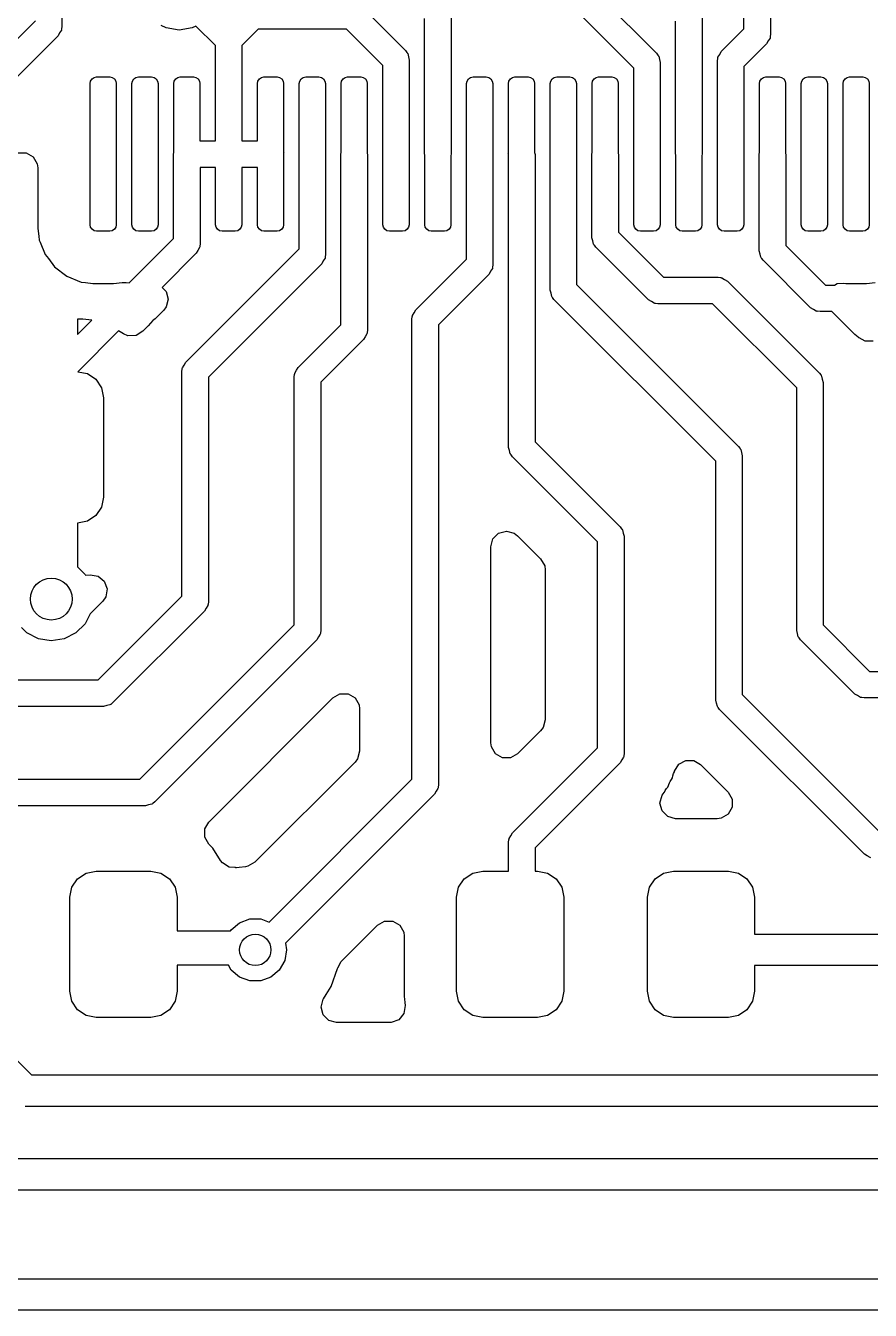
# Model space of a CAD drawing. Extents: x 44 to 146, y -87 to -25.
# Drawn here: x 90.46 to 98.53, y -86.25 to -73.97 of the extents above; entities that cross this region are included whole.
import ezdxf

# ---------------------------------------------------------------- set-up
doc = ezdxf.new("R2010")
doc.units = 0
doc.layers.add('BLACK', color=7, linetype='CONTINUOUS')

msp = doc.modelspace()

# ---------------------------------------------------------------- linework, layer by layer
at = {"layer": 'BLACK', "linetype": 'CONTINUOUS'}
for p, q in [((90.802, -73.402605), (90.802, -73.975)), ((97.577, -73.425), (97.577, -74.05)), ((95.789803, -73.535197), (96.485803, -74.231198)), ((97.323, -73.997394), (97.323, -73.477606)), ((93.664803, -73.785197), (94.085803, -74.206198)), ((96.269, -74.373605), (95.647394, -73.752)), ((88.833941, -75.636453), (90.548, -73.922394)), ((94.269, -75.195651), (94.269, -73.898605)), ((94.523, -73.846), (94.523, -75.195651)), ((96.669, -75.195651), (96.669, -73.923605)), ((96.923, -73.871), (96.923, -75.195651)), ((90.779861, -74.037223), (90.764802, -74.064803)), ((90.796856, -74.01078), (90.779861, -74.037223)), ((90.797769, -74.004427), (90.796856, -74.01078)), ((90.799097, -74.001996), (90.797769, -74.004427)), ((90.802, -73.975), (90.798772, -73.997452)), ((90.798772, -73.997452), (90.799097, -74.001996)), ((91.798993, -73.989623), (91.750473, -73.9649)), ((91.9226, -74.0092), (91.798993, -73.989623)), ((92.046207, -73.989623), (91.9226, -74.0092)), ((92.083179, -73.970784), (92.046207, -73.989623)), ((92.269, -74.156605), (92.083179, -73.970784)), ((92.677605, -74.002), (92.523, -74.156605)), ((93.522394, -74.002), (92.677605, -74.002)), ((93.869, -74.348605), (93.522394, -74.002)), ((97.106197, -74.214197), (97.323, -73.997394)), ((97.577, -74.05), (97.573772, -74.072452)), ((90.764802, -74.064803), (88.975, -75.854605)), ((92.269, -75.068651), (92.269, -74.156605)), ((92.523, -74.156605), (92.523, -75.068651)), ((97.539802, -74.139803), (97.323, -74.356605)), ((97.554861, -74.112223), (97.539802, -74.139803)), ((97.571856, -74.08578), (97.554861, -74.112223)), ((97.572769, -74.079427), (97.571856, -74.08578)), ((97.574097, -74.076996), (97.572769, -74.079427)), ((97.573772, -74.072452), (97.574097, -74.076996)), ((94.085803, -74.206198), (94.099396, -74.224356)), ((94.099396, -74.224356), (94.102839, -74.227339)), ((94.102839, -74.227339), (94.103619, -74.229996)), ((94.103619, -74.229996), (94.107466, -74.235135)), ((94.107466, -74.235135), (94.114147, -74.26585)), ((94.114147, -74.26585), (94.123, -74.296)), ((94.123, -74.296), (94.123, -75.195651)), ((96.485803, -74.231198), (96.499396, -74.249356)), ((96.499396, -74.249356), (96.502839, -74.252339)), ((96.502839, -74.252339), (96.503619, -74.254996)), ((96.503619, -74.254996), (96.507466, -74.260135)), ((96.507466, -74.260135), (96.514147, -74.29085)), ((96.514147, -74.29085), (96.523, -74.321)), ((97.069, -74.304), (97.072227, -74.281547)), ((97.069, -75.195651), (97.069, -74.304)), ((97.071903, -74.277004), (97.07323, -74.274572)), ((97.072227, -74.281547), (97.071903, -74.277004)), ((97.07323, -74.274572), (97.074144, -74.26822)), ((97.074144, -74.26822), (97.091134, -74.241782)), ((97.091134, -74.241782), (97.106197, -74.214197)), ((93.869, -75.195651), (93.869, -74.348605)), ((96.269, -75.195651), (96.269, -74.373605)), ((96.523, -74.321), (96.523, -75.195651)), ((97.323, -74.356605), (97.323, -75.195651)), ((91.071, -74.520651), (91.075758, -74.496733)), ((91.071, -75.870651), (91.071, -74.520651)), ((91.075758, -74.496733), (91.089306, -74.476457)), ((91.089306, -74.476457), (91.109582, -74.462909)), ((91.109582, -74.462909), (91.1335, -74.458151)), ((91.1335, -74.458151), (91.2585, -74.458151)), ((91.2585, -74.458151), (91.282418, -74.462909)), ((91.282418, -74.462909), (91.302694, -74.476457)), ((91.302694, -74.476457), (91.316242, -74.496733)), ((91.316242, -74.496733), (91.321, -74.520651)), ((91.321, -74.520651), (91.321, -75.870651)), ((91.471, -74.520651), (91.475758, -74.496733)), ((91.471, -75.870651), (91.471, -74.520651)), ((91.475758, -74.496733), (91.489306, -74.476457)), ((91.489306, -74.476457), (91.509582, -74.462909)), ((91.509582, -74.462909), (91.5335, -74.458151)), ((91.5335, -74.458151), (91.6585, -74.458151)), ((91.6585, -74.458151), (91.682418, -74.462909)), ((91.682418, -74.462909), (91.702694, -74.476457)), ((91.702694, -74.476457), (91.716242, -74.496733)), ((91.716242, -74.496733), (91.721, -74.520651)), ((91.721, -74.520651), (91.721, -75.870651)), ((91.871, -74.520651), (91.875758, -74.496733)), ((91.871, -75.181739), (91.871, -74.520651)), ((91.875758, -74.496733), (91.889306, -74.476457)), ((91.889306, -74.476457), (91.909582, -74.462909)), ((91.909582, -74.462909), (91.9335, -74.458151)), ((91.9335, -74.458151), (92.0585, -74.458151)), ((92.0585, -74.458151), (92.082418, -74.462909)), ((92.082418, -74.462909), (92.102694, -74.476457)), ((92.102694, -74.476457), (92.116242, -74.496733)), ((92.116242, -74.496733), (92.121, -74.520651)), ((92.121, -74.520651), (92.121, -75.068651)), ((92.671, -74.520651), (92.675758, -74.496733)), ((92.671, -75.068651), (92.671, -74.520651)), ((92.675758, -74.496733), (92.689306, -74.476457)), ((92.689306, -74.476457), (92.709582, -74.462909)), ((92.709582, -74.462909), (92.7335, -74.458151)), ((92.7335, -74.458151), (92.8585, -74.458151)), ((92.8585, -74.458151), (92.882418, -74.462909)), ((92.882418, -74.462909), (92.902694, -74.476457)), ((92.902694, -74.476457), (92.916242, -74.496733)), ((92.916242, -74.496733), (92.921, -74.520651)), ((92.921, -74.520651), (92.921, -75.176028)), ((93.071, -74.520651), (93.075758, -74.496733)), ((93.071, -75.181739), (93.071, -74.520651)), ((93.075758, -74.496733), (93.089306, -74.476457)), ((93.089306, -74.476457), (93.109582, -74.462909)), ((93.109582, -74.462909), (93.1335, -74.458151)), ((93.1335, -74.458151), (93.2585, -74.458151)), ((93.2585, -74.458151), (93.282418, -74.462909)), ((93.282418, -74.462909), (93.302694, -74.476457)), ((93.302694, -74.476457), (93.316242, -74.496733)), ((93.316242, -74.496733), (93.321, -74.520651)), ((93.321, -74.520651), (93.321, -75.188839)), ((93.471, -74.520651), (93.475758, -74.496733)), ((93.471, -75.181739), (93.471, -74.520651)), ((93.475758, -74.496733), (93.489306, -74.476457)), ((93.489306, -74.476457), (93.509582, -74.462909)), ((93.509582, -74.462909), (93.5335, -74.458151)), ((93.5335, -74.458151), (93.6585, -74.458151)), ((93.6585, -74.458151), (93.682418, -74.462909)), ((93.682418, -74.462909), (93.702694, -74.476457)), ((93.702694, -74.476457), (93.716242, -74.496733)), ((93.716242, -74.496733), (93.721, -74.520651)), ((93.721, -74.520651), (93.721, -75.188839)), ((94.671, -74.520651), (94.675758, -74.496733)), ((94.671, -75.181739), (94.671, -74.520651)), ((94.675758, -74.496733), (94.689306, -74.476457)), ((94.689306, -74.476457), (94.709582, -74.462909)), ((94.709582, -74.462909), (94.7335, -74.458151)), ((94.7335, -74.458151), (94.8585, -74.458151)), ((94.8585, -74.458151), (94.882418, -74.462909)), ((94.882418, -74.462909), (94.902694, -74.476457)), ((94.902694, -74.476457), (94.916242, -74.496733)), ((94.916242, -74.496733), (94.921, -74.520651)), ((94.921, -74.520651), (94.921, -75.188839)), ((95.071, -74.520651), (95.075758, -74.496733)), ((95.071, -75.182097), (95.071, -74.520651)), ((95.075758, -74.496733), (95.089306, -74.476457)), ((95.089306, -74.476457), (95.109582, -74.462909)), ((95.109582, -74.462909), (95.1335, -74.458151)), ((95.1335, -74.458151), (95.2585, -74.458151)), ((95.2585, -74.458151), (95.282418, -74.462909)), ((95.282418, -74.462909), (95.302694, -74.476457)), ((95.302694, -74.476457), (95.316242, -74.496733)), ((95.316242, -74.496733), (95.321, -74.520651)), ((95.321, -74.520651), (95.321, -75.179217)), ((95.471, -74.520651), (95.475758, -74.496733)), ((95.471, -75.181739), (95.471, -74.520651)), ((95.475758, -74.496733), (95.489306, -74.476457)), ((95.489306, -74.476457), (95.509582, -74.462909)), ((95.509582, -74.462909), (95.5335, -74.458151)), ((95.5335, -74.458151), (95.6585, -74.458151)), ((95.6585, -74.458151), (95.682418, -74.462909)), ((95.682418, -74.462909), (95.702694, -74.476457)), ((95.702694, -74.476457), (95.716242, -74.496733)), ((95.716242, -74.496733), (95.721, -74.520651)), ((95.721, -74.520651), (95.721, -75.188839)), ((95.871, -74.520651), (95.875758, -74.496733)), ((95.871, -75.181739), (95.871, -74.520651)), ((95.875758, -74.496733), (95.889306, -74.476457)), ((95.889306, -74.476457), (95.909582, -74.462909)), ((95.909582, -74.462909), (95.9335, -74.458151)), ((95.9335, -74.458151), (96.0585, -74.458151)), ((96.0585, -74.458151), (96.082418, -74.462909)), ((96.082418, -74.462909), (96.102694, -74.476457)), ((96.102694, -74.476457), (96.116242, -74.496733)), ((96.116242, -74.496733), (96.121, -74.520651)), ((96.121, -74.520651), (96.121, -75.188839)), ((97.471, -74.520651), (97.475758, -74.496733)), ((97.471, -75.181739), (97.471, -74.520651)), ((97.475758, -74.496733), (97.489306, -74.476457)), ((97.489306, -74.476457), (97.509582, -74.462909)), ((97.509582, -74.462909), (97.5335, -74.458151)), ((97.5335, -74.458151), (97.6585, -74.458151)), ((97.6585, -74.458151), (97.682418, -74.462909)), ((97.682418, -74.462909), (97.702694, -74.476457)), ((97.702694, -74.476457), (97.716242, -74.496733)), ((97.716242, -74.496733), (97.721, -74.520651)), ((97.721, -74.520651), (97.721, -75.188839)), ((97.871, -74.520651), (97.875758, -74.496733)), ((97.871, -75.870651), (97.871, -74.520651)), ((97.875758, -74.496733), (97.889306, -74.476457)), ((97.889306, -74.476457), (97.909582, -74.462909)), ((97.909582, -74.462909), (97.9335, -74.458151)), ((97.9335, -74.458151), (98.0585, -74.458151)), ((98.0585, -74.458151), (98.082418, -74.462909)), ((98.082418, -74.462909), (98.102694, -74.476457)), ((98.102694, -74.476457), (98.116242, -74.496733)), ((98.116242, -74.496733), (98.121, -74.520651)), ((98.121, -74.520651), (98.121, -75.870651)), ((98.271, -74.520651), (98.275758, -74.496733)), ((98.271, -75.870651), (98.271, -74.520651)), ((98.275758, -74.496733), (98.289306, -74.476457)), ((98.289306, -74.476457), (98.309582, -74.462909)), ((98.309582, -74.462909), (98.3335, -74.458151)), ((98.3335, -74.458151), (98.4585, -74.458151)), ((98.4585, -74.458151), (98.482418, -74.462909)), ((98.482418, -74.462909), (98.502694, -74.476457)), ((98.502694, -74.476457), (98.516242, -74.496733)), ((98.516242, -74.496733), (98.521, -74.520651)), ((98.521, -74.520651), (98.521, -75.870651)), ((92.121, -75.068651), (92.269, -75.068651)), ((92.523, -75.068651), (92.671, -75.068651)), ((90.382936, -75.182712), (90.460064, -75.182712)), ((90.460064, -75.182712), (90.526859, -75.221276)), ((90.526859, -75.221276), (90.565423, -75.288071)), ((90.565423, -75.288071), (90.5705, -75.326635)), ((91.869, -75.195651), (91.871, -75.181739)), ((91.869, -76.001394), (91.869, -75.195651)), ((92.921, -75.176028), (92.921707, -75.177577)), ((92.921707, -75.177577), (92.921, -75.182494)), ((92.921, -75.182494), (92.921, -75.870651)), ((93.069, -75.195651), (93.071, -75.181739)), ((93.069, -76.101394), (93.069, -75.195651)), ((93.321, -75.188839), (93.323, -75.195651)), ((93.323, -75.195651), (93.323, -76.154)), ((93.469, -75.195651), (93.471, -75.181739)), ((93.469, -76.826394), (93.469, -75.195651)), ((93.721, -75.188839), (93.723, -75.195651)), ((93.723, -75.195651), (93.723, -76.879)), ((93.871, -75.202462), (93.869, -75.195651)), ((93.871, -75.870651), (93.871, -75.202462)), ((94.123, -75.195651), (94.121, -75.209562)), ((94.121, -75.209562), (94.121, -75.870651)), ((94.271, -75.202462), (94.269, -75.195651)), ((94.271, -75.870651), (94.271, -75.202462)), ((94.523, -75.195651), (94.521, -75.209562)), ((94.521, -75.209562), (94.521, -75.870651)), ((94.669, -75.195651), (94.671, -75.181739)), ((94.669, -76.201394), (94.669, -75.195651)), ((94.921, -75.188839), (94.923, -75.195651)), ((94.923, -75.195651), (94.923, -76.254)), ((95.069324, -75.186591), (95.071, -75.182097)), ((95.071, -75.194295), (95.069324, -75.186591)), ((95.071, -75.870651), (95.071, -75.194295)), ((95.321, -75.179217), (95.327, -75.199651)), ((95.327, -75.199651), (95.327, -77.947394)), ((95.469, -75.195651), (95.471, -75.181739)), ((95.469, -76.496), (95.469, -75.195651)), ((95.721, -75.188839), (95.723, -75.195651)), ((95.723, -75.195651), (95.723, -76.443394)), ((95.869, -75.195651), (95.871, -75.181739)), ((95.869, -75.996), (95.869, -75.195651)), ((96.121, -75.188839), (96.123, -75.195651)), ((96.123, -75.195651), (96.123, -75.943394)), ((96.271, -75.202462), (96.269, -75.195651)), ((96.271, -75.870651), (96.271, -75.202462)), ((96.523, -75.195651), (96.521, -75.209562)), ((96.521, -75.209562), (96.521, -75.870651)), ((96.671, -75.202462), (96.669, -75.195651)), ((96.671, -75.870651), (96.671, -75.202462)), ((96.923, -75.195651), (96.921, -75.209562)), ((96.921, -75.209562), (96.921, -75.870651)), ((97.071, -75.202462), (97.069, -75.195651)), ((97.071, -75.870651), (97.071, -75.202462)), ((97.323, -75.195651), (97.321, -75.209562)), ((97.321, -75.209562), (97.321, -75.870651)), ((97.469, -75.195651), (97.471, -75.181739)), ((97.469, -76.121), (97.469, -75.195651)), ((97.721, -75.188839), (97.723, -75.195651)), ((97.723, -75.195651), (97.723, -76.068394)), ((90.5705, -75.326635), (90.5705, -75.907547)), ((92.271, -75.322651), (92.123, -75.322651)), ((92.123, -75.322651), (92.123, -76.054)), ((92.271, -75.870651), (92.271, -75.322651)), ((92.671, -75.322651), (92.521, -75.322651)), ((92.521, -75.322651), (92.521, -75.870651)), ((92.671, -75.870651), (92.671, -75.322651)), ((91.075758, -75.894569), (91.071, -75.870651)), ((91.089306, -75.914845), (91.075758, -75.894569)), ((91.316242, -75.894569), (91.302694, -75.914845)), ((91.321, -75.870651), (91.316242, -75.894569)), ((91.475758, -75.894569), (91.471, -75.870651)), ((91.489306, -75.914845), (91.475758, -75.894569)), ((91.716242, -75.894569), (91.702694, -75.914845)), ((91.721, -75.870651), (91.716242, -75.894569)), ((92.275758, -75.894569), (92.271, -75.870651)), ((92.289306, -75.914845), (92.275758, -75.894569)), ((92.516242, -75.894569), (92.502694, -75.914845)), ((92.521, -75.870651), (92.516242, -75.894569)), ((92.675758, -75.894569), (92.671, -75.870651)), ((92.689306, -75.914845), (92.675758, -75.894569)), ((92.916242, -75.894569), (92.902694, -75.914845)), ((92.921, -75.870651), (92.916242, -75.894569)), ((93.875758, -75.894569), (93.871, -75.870651)), ((93.889306, -75.914845), (93.875758, -75.894569)), ((94.116242, -75.894569), (94.102694, -75.914845)), ((94.121, -75.870651), (94.116242, -75.894569)), ((94.275758, -75.894569), (94.271, -75.870651)), ((94.289306, -75.914845), (94.275758, -75.894569)), ((94.516242, -75.894569), (94.502694, -75.914845)), ((94.521, -75.870651), (94.516242, -75.894569)), ((95.073, -75.880704), (95.071, -75.870651)), ((95.073, -78), (95.073, -75.880704)), ((96.275758, -75.894569), (96.271, -75.870651)), ((96.289306, -75.914845), (96.275758, -75.894569)), ((96.516242, -75.894569), (96.502694, -75.914845)), ((96.521, -75.870651), (96.516242, -75.894569)), ((96.675758, -75.894569), (96.671, -75.870651)), ((96.689306, -75.914845), (96.675758, -75.894569)), ((96.916242, -75.894569), (96.902694, -75.914845)), ((96.921, -75.870651), (96.916242, -75.894569)), ((97.075758, -75.894569), (97.071, -75.870651)), ((97.089306, -75.914845), (97.075758, -75.894569)), ((97.316242, -75.894569), (97.302694, -75.914845)), ((97.321, -75.870651), (97.316242, -75.894569)), ((97.875758, -75.894569), (97.871, -75.870651)), ((97.889306, -75.914845), (97.875758, -75.894569)), ((98.116242, -75.894569), (98.102694, -75.914845)), ((98.121, -75.870651), (98.116242, -75.894569)), ((98.275758, -75.894569), (98.271, -75.870651)), ((98.289306, -75.914845), (98.275758, -75.894569)), ((98.516242, -75.894569), (98.502694, -75.914845)), ((98.521, -75.870651), (98.516242, -75.894569)), ((90.5705, -75.907547), (90.580154, -75.980878)), ((90.580154, -75.980878), (90.584991, -76.017623)), ((90.584991, -76.017623), (90.593432, -76.038)), ((91.109582, -75.928393), (91.089306, -75.914845)), ((91.1335, -75.933151), (91.109582, -75.928393)), ((91.2585, -75.933151), (91.1335, -75.933151)), ((91.282418, -75.928393), (91.2585, -75.933151)), ((91.302694, -75.914845), (91.282418, -75.928393)), ((91.443707, -76.426687), (91.869, -76.001394)), ((91.509582, -75.928393), (91.489306, -75.914845)), ((91.5335, -75.933151), (91.509582, -75.928393)), ((91.6585, -75.933151), (91.5335, -75.933151)), ((91.682418, -75.928393), (91.6585, -75.933151)), ((91.702694, -75.914845), (91.682418, -75.928393)), ((92.309582, -75.928393), (92.289306, -75.914845)), ((92.3335, -75.933151), (92.309582, -75.928393)), ((92.4585, -75.933151), (92.3335, -75.933151)), ((92.482418, -75.928393), (92.4585, -75.933151)), ((92.502694, -75.914845), (92.482418, -75.928393)), ((92.709582, -75.928393), (92.689306, -75.914845)), ((92.7335, -75.933151), (92.709582, -75.928393)), ((92.8585, -75.933151), (92.7335, -75.933151)), ((92.882418, -75.928393), (92.8585, -75.933151)), ((92.902694, -75.914845), (92.882418, -75.928393)), ((93.909582, -75.928393), (93.889306, -75.914845)), ((93.9335, -75.933151), (93.909582, -75.928393)), ((94.0585, -75.933151), (93.9335, -75.933151)), ((94.082418, -75.928393), (94.0585, -75.933151)), ((94.102694, -75.914845), (94.082418, -75.928393)), ((94.309582, -75.928393), (94.289306, -75.914845)), ((94.3335, -75.933151), (94.309582, -75.928393)), ((94.4585, -75.933151), (94.3335, -75.933151)), ((94.482418, -75.928393), (94.4585, -75.933151)), ((94.502694, -75.914845), (94.482418, -75.928393)), ((95.877854, -76.026156), (95.869, -75.996)), ((95.884535, -76.056865), (95.877854, -76.026156)), ((96.123, -75.943394), (96.552605, -76.373)), ((96.309582, -75.928393), (96.289306, -75.914845)), ((96.3335, -75.933151), (96.309582, -75.928393)), ((96.4585, -75.933151), (96.3335, -75.933151)), ((96.482418, -75.928393), (96.4585, -75.933151)), ((96.502694, -75.914845), (96.482418, -75.928393)), ((96.709582, -75.928393), (96.689306, -75.914845)), ((96.7335, -75.933151), (96.709582, -75.928393)), ((96.8585, -75.933151), (96.7335, -75.933151)), ((96.882418, -75.928393), (96.8585, -75.933151)), ((96.902694, -75.914845), (96.882418, -75.928393)), ((97.109582, -75.928393), (97.089306, -75.914845)), ((97.1335, -75.933151), (97.109582, -75.928393)), ((97.2585, -75.933151), (97.1335, -75.933151)), ((97.282418, -75.928393), (97.2585, -75.933151)), ((97.302694, -75.914845), (97.282418, -75.928393)), ((97.909582, -75.928393), (97.889306, -75.914845)), ((97.9335, -75.933151), (97.909582, -75.928393)), ((98.0585, -75.933151), (97.9335, -75.933151)), ((98.082418, -75.928393), (98.0585, -75.933151)), ((98.102694, -75.914845), (98.082418, -75.928393)), ((98.309582, -75.928393), (98.289306, -75.914845)), ((98.3335, -75.933151), (98.309582, -75.928393)), ((98.4585, -75.933151), (98.3335, -75.933151)), ((98.482418, -75.928393), (98.4585, -75.933151)), ((98.502694, -75.914845), (98.482418, -75.928393)), ((90.593432, -76.038), (90.641719, -76.154578)), ((92.085803, -76.143802), (91.759851, -76.469753)), ((91.985197, -77.185197), (93.069, -76.101394)), ((92.100863, -76.11622), (92.085803, -76.143802)), ((92.117856, -76.08978), (92.100863, -76.11622)), ((92.118769, -76.083427), (92.117856, -76.08978)), ((92.120097, -76.080996), (92.118769, -76.083427)), ((92.123, -76.054), (92.119772, -76.076452)), ((92.119772, -76.076452), (92.120097, -76.080996)), ((95.88838, -76.062001), (95.884535, -76.056865)), ((95.889161, -76.064661), (95.88838, -76.062001)), ((95.892604, -76.067644), (95.889161, -76.064661)), ((95.906197, -76.085803), (95.892604, -76.067644)), ((96.410198, -76.589803), (95.906197, -76.085803)), ((97.477854, -76.151156), (97.469, -76.121)), ((97.723, -76.068394), (98.102606, -76.448)), ((90.641719, -76.154578), (90.672673, -76.194918)), ((90.672673, -76.194918), (90.731964, -76.272187)), ((90.731964, -76.272187), (90.849571, -76.36243)), ((93.285802, -76.243803), (92.202, -77.327605)), ((93.300861, -76.216223), (93.285802, -76.243803)), ((93.317856, -76.18978), (93.300861, -76.216223)), ((93.318769, -76.183427), (93.317856, -76.18978)), ((93.320097, -76.180996), (93.318769, -76.183427)), ((93.323, -76.154), (93.319772, -76.176452)), ((93.319772, -76.176452), (93.320097, -76.180996)), ((94.185197, -76.685197), (94.669, -76.201394)), ((94.923, -76.254), (94.919772, -76.276452)), ((97.484535, -76.181865), (97.477854, -76.151156)), ((97.48838, -76.187001), (97.484535, -76.181865)), ((97.489161, -76.189661), (97.48838, -76.187001)), ((97.492604, -76.192644), (97.489161, -76.189661)), ((97.506197, -76.210803), (97.492604, -76.192644)), ((97.960197, -76.664803), (97.506197, -76.210803)), ((90.849571, -76.36243), (90.849572, -76.36243)), ((90.849572, -76.36243), (90.849573, -76.362431)), ((90.849573, -76.362431), (90.986528, -76.41916)), ((94.885802, -76.343803), (94.402, -76.827605)), ((94.900861, -76.316223), (94.885802, -76.343803)), ((94.917856, -76.28978), (94.900861, -76.316223)), ((94.918769, -76.283427), (94.917856, -76.28978)), ((94.920097, -76.280996), (94.918769, -76.283427)), ((94.919772, -76.276452), (94.920097, -76.280996)), ((96.552605, -76.373), (97.075, -76.373)), ((97.075, -76.373), (97.097452, -76.376227)), ((97.097452, -76.376227), (97.101996, -76.375903)), ((97.101996, -76.375903), (97.104427, -76.37723)), ((97.104427, -76.37723), (97.11078, -76.378144)), ((97.11078, -76.378144), (97.137217, -76.395134)), ((90.986528, -76.41916), (90.986533, -76.419161)), ((90.986533, -76.419161), (91.025419, -76.42428)), ((91.025419, -76.42428), (91.096599, -76.433651)), ((91.096599, -76.433651), (91.2954, -76.43365)), ((91.2954, -76.43365), (91.376554, -76.422966)), ((91.376554, -76.422966), (91.415443, -76.422966)), ((91.415443, -76.422966), (91.443707, -76.426687)), ((91.759851, -76.469753), (91.798248, -76.508149)), ((91.798248, -76.508149), (91.818211, -76.582649)), ((95.477854, -76.526156), (95.469, -76.496)), ((95.723, -76.443394), (97.269802, -77.990197)), ((97.137217, -76.395134), (97.164803, -76.410197)), ((97.164803, -76.410197), (98.043803, -77.289198)), ((98.102606, -76.448), (98.188302, -76.448)), ((98.188302, -76.448), (98.212516, -76.43402)), ((98.212516, -76.43402), (98.270527, -76.430218)), ((98.270527, -76.430218), (98.296599, -76.433651)), ((98.296599, -76.433651), (98.4954, -76.43365)), ((98.4954, -76.43365), (98.576554, -76.422966)), ((91.818211, -76.582649), (91.798249, -76.657149)), ((95.484535, -76.556865), (95.477854, -76.526156)), ((95.48838, -76.562001), (95.484535, -76.556865)), ((95.489161, -76.564661), (95.48838, -76.562001)), ((95.492604, -76.567644), (95.489161, -76.564661)), ((95.506197, -76.585803), (95.492604, -76.567644)), ((97.053, -78.132605), (95.506197, -76.585803)), ((96.437779, -76.604863), (96.410198, -76.589803)), ((96.46422, -76.621856), (96.437779, -76.604863)), ((96.470572, -76.622769), (96.46422, -76.621856)), ((96.473004, -76.624097), (96.470572, -76.622769)), ((96.477547, -76.623772), (96.473004, -76.624097)), ((96.5, -76.627), (96.477547, -76.623772)), ((97.022394, -76.627), (96.5, -76.627)), ((97.827, -77.431605), (97.022394, -76.627)), ((91.77457, -76.688009), (91.691902, -76.770677)), ((91.798249, -76.657149), (91.77457, -76.688009)), ((94.148, -76.775), (94.151227, -76.752547)), ((94.150903, -76.748004), (94.15223, -76.745572)), ((94.151227, -76.752547), (94.150903, -76.748004)), ((94.15223, -76.745572), (94.153144, -76.73922)), ((94.153144, -76.73922), (94.170134, -76.712782)), ((94.170134, -76.712782), (94.185197, -76.685197)), ((97.987782, -76.679865), (97.960197, -76.664803)), ((98.01422, -76.696856), (97.987782, -76.679865)), ((98.020572, -76.697769), (98.01422, -76.696856)), ((98.023004, -76.699097), (98.020572, -76.697769)), ((98.027547, -76.698772), (98.023004, -76.699097)), ((98.05, -76.702), (98.027547, -76.698772)), ((98.164419, -76.702), (98.05, -76.702)), ((98.371824, -76.909405), (98.164419, -76.702)), ((90.999989, -76.775), (90.95, -76.775)), ((90.95, -76.775), (90.95, -76.920394)), ((90.95, -76.920394), (91.08655, -76.783843)), ((91.08655, -76.783843), (90.999989, -76.775)), ((91.592506, -76.872138), (91.575912, -76.889809)), ((91.601611, -76.861479), (91.592506, -76.872138)), ((91.60337, -76.859211), (91.601611, -76.861479)), ((91.622657, -76.839923), (91.60337, -76.859211)), ((91.625907, -76.836569), (91.622657, -76.839923)), ((91.671837, -76.78766), (91.625907, -76.836569)), ((91.679059, -76.781686), (91.671837, -76.78766)), ((91.691902, -76.770677), (91.678702, -76.781254)), ((91.678702, -76.781254), (91.679059, -76.781686)), ((93.060197, -77.235197), (93.469, -76.826394)), ((93.723, -76.879), (93.719772, -76.901452)), ((94.148, -81.172394), (94.148, -76.775)), ((94.402, -76.827605), (94.402, -81.225)), ((91.343244, -76.886361), (90.953841, -77.275764)), ((91.389074, -76.914629), (91.343244, -76.886361)), ((91.433271, -76.932875), (91.389074, -76.914629)), ((91.510361, -76.930452), (91.433271, -76.932875)), ((91.575912, -76.889809), (91.510361, -76.930452)), ((93.685802, -76.968803), (93.277, -77.377605)), ((93.700861, -76.941223), (93.685802, -76.968803)), ((93.717856, -76.91478), (93.700861, -76.941223)), ((93.718769, -76.908427), (93.717856, -76.91478)), ((93.720097, -76.905996), (93.718769, -76.908427)), ((93.719772, -76.901452), (93.720097, -76.905996)), ((98.382196, -76.918843), (98.371824, -76.909405)), ((98.415063, -76.946033), (98.382196, -76.918843)), ((98.415064, -76.946034), (98.415063, -76.946033)), ((98.422286, -76.952009), (98.415064, -76.946034)), ((98.423273, -76.950815), (98.422286, -76.952009)), ((98.482162, -76.984815), (98.423273, -76.950815)), ((98.55929, -76.984816), (98.482162, -76.984815)), ((91.948, -77.275), (91.951227, -77.252547)), ((91.950903, -77.248004), (91.95223, -77.245572)), ((91.951227, -77.252547), (91.950903, -77.248004)), ((91.95223, -77.245572), (91.953144, -77.23922)), ((91.953144, -77.23922), (91.970134, -77.212782)), ((91.970134, -77.212782), (91.985197, -77.185197)), ((93.045134, -77.262782), (93.060197, -77.235197)), ((90.953841, -77.275764), (91.045671, -77.29403)), ((91.045671, -77.29403), (91.126777, -77.348223)), ((91.126777, -77.348223), (91.18097, -77.429329)), ((91.948, -79.422394), (91.948, -77.275)), ((92.202, -77.327605), (92.202, -79.475)), ((93.023, -77.325), (93.026227, -77.302547)), ((93.023, -79.697394), (93.023, -77.325)), ((93.025903, -77.298004), (93.02723, -77.295572)), ((93.026227, -77.302547), (93.025903, -77.298004)), ((93.02723, -77.295572), (93.028144, -77.28922)), ((93.028144, -77.28922), (93.045134, -77.262782)), ((98.043803, -77.289198), (98.057396, -77.307356)), ((98.057396, -77.307356), (98.060839, -77.310339)), ((98.060839, -77.310339), (98.061619, -77.312996)), ((98.061619, -77.312996), (98.065466, -77.318135)), ((98.065466, -77.318135), (98.072147, -77.34885)), ((98.072147, -77.34885), (98.081, -77.379)), ((91.18097, -77.429329), (91.2, -77.525)), ((93.277, -77.377605), (93.277, -79.75)), ((97.827, -79.75), (97.827, -77.431605)), ((98.081, -77.379), (98.081, -79.697394)), ((91.2, -77.525), (91.2, -78.475)), ((95.327, -77.947394), (96.139803, -78.760198)), ((97.269802, -77.990197), (97.283394, -78.008354)), ((95.081854, -78.030156), (95.073, -78)), ((95.088535, -78.060865), (95.081854, -78.030156)), ((95.09238, -78.066001), (95.088535, -78.060865)), ((95.093161, -78.068661), (95.09238, -78.066001)), ((95.096604, -78.071644), (95.093161, -78.068661)), ((95.110197, -78.089803), (95.096604, -78.071644)), ((95.923, -78.902605), (95.110197, -78.089803)), ((97.283394, -78.008354), (97.286839, -78.011339)), ((97.286839, -78.011339), (97.287619, -78.013998)), ((97.287619, -78.013998), (97.291465, -78.019135)), ((97.291465, -78.019135), (97.298145, -78.049843)), ((97.298145, -78.049843), (97.307, -78.08)), ((97.307, -78.08), (97.307, -80.363394)), ((97.053, -80.416), (97.053, -78.132605)), ((91.2, -78.475), (91.18097, -78.570671)), ((91.18097, -78.570671), (91.126777, -78.651777)), ((91.045671, -78.70597), (90.95, -78.725)), ((90.95, -78.725), (90.95, -79.141279)), ((91.126777, -78.651777), (91.045671, -78.70597)), ((94.922462, -78.875137), (94.977, -78.820599)), ((94.977, -78.820599), (95.0515, -78.800637)), ((95.0515, -78.800637), (95.126, -78.820599)), ((95.126, -78.820599), (95.156859, -78.844278)), ((95.156859, -78.844278), (95.378859, -79.066278)), ((96.139803, -78.760198), (96.153396, -78.778356)), ((96.153396, -78.778356), (96.156839, -78.781339)), ((96.156839, -78.781339), (96.157619, -78.783996)), ((96.157619, -78.783996), (96.161466, -78.789135)), ((96.161466, -78.789135), (96.168147, -78.81985)), ((96.168147, -78.81985), (96.177, -78.85)), ((96.177, -78.85), (96.177, -80.925)), ((94.9025, -78.949637), (94.922462, -78.875137)), ((94.9025, -80.825363), (94.9025, -78.949637)), ((95.923, -80.872394), (95.923, -78.902605)), ((95.378859, -79.066278), (95.417423, -79.133073)), ((90.95, -79.141279), (91.023607, -79.214886)), ((91.023607, -79.214886), (91.027335, -79.222203)), ((91.027335, -79.222203), (91.070719, -79.217772)), ((91.070719, -79.217772), (91.146862, -79.23006)), ((95.417423, -79.133073), (95.4225, -79.171637)), ((95.4225, -79.171637), (95.4225, -80.603363)), ((91.146862, -79.23006), (91.20666, -79.278773)), ((91.20666, -79.278773), (91.23409, -79.350859)), ((91.147394, -80.223), (91.948, -79.422394)), ((91.221802, -79.427002), (91.19122, -79.47136)), ((91.23409, -79.350859), (91.221802, -79.427002)), ((91.19122, -79.47136), (91.07154, -79.59104)), ((92.164803, -79.564802), (91.289803, -80.439803)), ((92.179863, -79.53722), (92.164803, -79.564802)), ((92.196856, -79.51078), (92.179863, -79.53722)), ((92.197769, -79.504427), (92.196856, -79.51078)), ((92.199097, -79.501996), (92.197769, -79.504427)), ((92.202, -79.475), (92.198772, -79.497452)), ((92.198772, -79.497452), (92.199097, -79.501996)), ((91.023607, -79.685114), (90.935114, -79.773607)), ((91.07154, -79.59104), (91.023607, -79.685114)), ((91.547394, -81.173), (93.023, -79.697394)), ((98.081, -79.697394), (98.524605, -80.141)), ((90.464886, -79.773607), (90.413779, -79.7225)), ((90.576393, -79.830423), (90.464886, -79.773607)), ((90.7, -79.85), (90.576393, -79.830423)), ((90.823607, -79.830423), (90.7, -79.85)), ((90.935114, -79.773607), (90.823607, -79.830423)), ((93.254865, -79.812217), (93.239803, -79.839803)), ((93.271856, -79.78578), (93.254865, -79.812217)), ((93.272769, -79.779427), (93.271856, -79.78578)), ((93.274097, -79.776996), (93.272769, -79.779427)), ((93.277, -79.75), (93.273772, -79.772452)), ((93.273772, -79.772452), (93.274097, -79.776996)), ((97.835854, -79.780156), (97.827, -79.75)), ((97.842535, -79.810865), (97.835854, -79.780156)), ((97.84638, -79.816001), (97.842535, -79.810865)), ((97.847161, -79.818661), (97.84638, -79.816001)), ((97.850604, -79.821644), (97.847161, -79.818661)), ((97.864197, -79.839803), (97.850604, -79.821644)), ((93.239803, -79.839803), (91.689803, -81.389803)), ((98.382198, -80.357803), (97.864197, -79.839803)), ((98.524605, -80.141), (104.189, -80.141)), ((84.677605, -80.223), (91.147394, -80.223)), ((91.289803, -80.439803), (91.271644, -80.453395)), ((92.206002, -81.581416), (93.393141, -80.394277)), ((93.393141, -80.394277), (93.459936, -80.355713)), ((93.459936, -80.355713), (93.537064, -80.355713)), ((93.537064, -80.355713), (93.603859, -80.394277)), ((93.603859, -80.394277), (93.642423, -80.461072)), ((97.061854, -80.446156), (97.053, -80.416)), ((97.068535, -80.476865), (97.061854, -80.446156)), ((97.307, -80.363394), (98.616605, -81.673)), ((98.409783, -80.372866), (98.382198, -80.357803)), ((98.43622, -80.389856), (98.409783, -80.372866)), ((98.44257, -80.390768), (98.43622, -80.389856)), ((98.445004, -80.392098), (98.44257, -80.390768)), ((98.449552, -80.391772), (98.445004, -80.392098)), ((98.472, -80.395), (98.449552, -80.391772)), ((98.5, -80.395), (98.472, -80.395)), ((104.189, -80.395), (98.5, -80.395)), ((91.2, -80.477), (84.625, -80.477)), ((91.230156, -80.468145), (91.2, -80.477)), ((91.260865, -80.461465), (91.230156, -80.468145)), ((91.266001, -80.457619), (91.260865, -80.461465)), ((91.268661, -80.456839), (91.266001, -80.457619)), ((91.271644, -80.453395), (91.268661, -80.456839)), ((93.642423, -80.461072), (93.6475, -80.499636)), ((93.6475, -80.499636), (93.6475, -80.903362)), ((97.07238, -80.482001), (97.068535, -80.476865)), ((97.073161, -80.484661), (97.07238, -80.482001)), ((97.076604, -80.487644), (97.073161, -80.484661)), ((97.090197, -80.505803), (97.076604, -80.487644)), ((98.474198, -81.889803), (97.090197, -80.505803)), ((95.402538, -80.677863), (95.378859, -80.708722)), ((95.4225, -80.603363), (95.402538, -80.677863)), ((95.378859, -80.708722), (95.156859, -80.930722)), ((93.6475, -80.903362), (93.627538, -80.977862)), ((94.907577, -80.863927), (94.9025, -80.825363)), ((94.946141, -80.930722), (94.907577, -80.863927)), ((95.012936, -80.969286), (94.946141, -80.930722)), ((95.156859, -80.930722), (95.090064, -80.969286)), ((95.110197, -81.685197), (95.923, -80.872394)), ((96.177, -80.925), (96.173772, -80.947447)), ((93.603859, -81.008721), (92.646459, -81.96612)), ((93.627538, -80.977862), (93.603859, -81.008721)), ((95.090064, -80.969286), (95.012936, -80.969286)), ((96.139803, -81.014802), (95.327, -81.827605)), ((96.154866, -80.987216), (96.139803, -81.014802)), ((96.171856, -80.96078), (96.154866, -80.987216)), ((96.172768, -80.954429), (96.171856, -80.96078)), ((96.174098, -80.951996), (96.172768, -80.954429)), ((96.173772, -80.947447), (96.174098, -80.951996)), ((96.659271, -81.094928), (96.699223, -81.028954)), ((96.699223, -81.028954), (96.76681, -80.991795)), ((96.76681, -80.991795), (96.843921, -80.993408)), ((96.843921, -80.993408), (96.907715, -81.031134)), ((96.907715, -81.031134), (97.171722, -81.295141)), ((88.15, -81.173), (91.547394, -81.173)), ((92.782552, -82.537841), (94.148, -81.172394)), ((96.617527, -81.195203), (96.629026, -81.174287)), ((96.629026, -81.174287), (96.638072, -81.157834)), ((96.638072, -81.157834), (96.642587, -81.140244)), ((96.642587, -81.140244), (96.650158, -81.11813)), ((96.650158, -81.11813), (96.657374, -81.101458)), ((96.657374, -81.101458), (96.657375, -81.101453)), ((96.657375, -81.101453), (96.659271, -81.094928)), ((94.379863, -81.28722), (94.364803, -81.314802)), ((94.396856, -81.26078), (94.379863, -81.28722)), ((94.397769, -81.254427), (94.396856, -81.26078)), ((94.399097, -81.251996), (94.397769, -81.254427)), ((94.402, -81.225), (94.398772, -81.247452)), ((94.398772, -81.247452), (94.399097, -81.251996)), ((96.539641, -81.326), (96.56007, -81.298495)), ((96.56007, -81.298495), (96.561693, -81.296767)), ((96.561693, -81.296767), (96.570443, -81.280849)), ((96.570443, -81.280849), (96.583279, -81.261307)), ((96.583279, -81.261307), (96.594408, -81.246962)), ((96.594408, -81.246962), (96.611348, -81.207815)), ((96.611348, -81.207815), (96.617527, -81.195203)), ((97.171722, -81.295141), (97.210286, -81.361936)), ((91.6, -81.427), (88.202605, -81.427)), ((91.630156, -81.418145), (91.6, -81.427)), ((91.660865, -81.411465), (91.630156, -81.418145)), ((91.666001, -81.407619), (91.660865, -81.411465)), ((91.668661, -81.406839), (91.666001, -81.407619)), ((91.671644, -81.403395), (91.668661, -81.406839)), ((91.689803, -81.389803), (91.671644, -81.403395)), ((94.364803, -81.314802), (92.938848, -82.740757)), ((96.519679, -81.4005), (96.539641, -81.326)), ((96.539641, -81.475), (96.519679, -81.4005)), ((97.210286, -81.361936), (97.210286, -81.439064)), ((96.594179, -81.529538), (96.539641, -81.475)), ((96.668679, -81.5495), (96.594179, -81.529538)), ((97.066363, -81.5495), (96.668679, -81.5495)), ((97.104927, -81.544423), (97.066363, -81.5495)), ((97.171722, -81.505859), (97.104927, -81.544423)), ((97.210286, -81.439064), (97.171722, -81.505859)), ((92.167438, -81.648211), (92.206002, -81.581416)), ((92.167438, -81.725339), (92.167438, -81.648211)), ((92.206002, -81.792134), (92.167438, -81.725339)), ((92.245213, -81.831345), (92.206002, -81.792134)), ((95.073, -81.775), (95.076227, -81.752547)), ((95.073, -82.05), (95.073, -81.775)), ((95.075903, -81.748004), (95.07723, -81.745572)), ((95.076227, -81.752547), (95.075903, -81.748004)), ((95.07723, -81.745572), (95.078144, -81.73922)), ((95.078144, -81.73922), (95.095134, -81.712782)), ((95.095134, -81.712782), (95.110197, -81.685197)), ((92.318318, -81.949866), (92.245213, -81.831345)), ((95.327, -81.827605), (95.327, -82.05)), ((98.501783, -81.904866), (98.474198, -81.889803)), ((98.52822, -81.921856), (98.501783, -81.904866)), ((98.53457, -81.922768), (98.52822, -81.921856)), ((92.335766, -81.972836), (92.318318, -81.949866)), ((92.401014, -82.013963), (92.335766, -81.972836)), ((92.462067, -82.016334), (92.401014, -82.013963)), ((92.462432, -82.019569), (92.462067, -82.016334)), ((92.470744, -82.018632), (92.462432, -82.019569)), ((92.470745, -82.018632), (92.470744, -82.018632)), ((92.496009, -82.015785), (92.470745, -82.018632)), ((92.557785, -82.008824), (92.496009, -82.015785)), ((92.579664, -82.004684), (92.557785, -82.008824)), ((92.646459, -81.96612), (92.579664, -82.004684)), ((90.89653, -82.204329), (90.950723, -82.123223)), ((90.950723, -82.123223), (91.031829, -82.06903)), ((91.031829, -82.06903), (91.1275, -82.05)), ((91.1275, -82.05), (91.6525, -82.05)), ((91.6525, -82.05), (91.748171, -82.06903)), ((91.748171, -82.06903), (91.829277, -82.123223)), ((91.829277, -82.123223), (91.88347, -82.204329)), ((94.59403, -82.204329), (94.648223, -82.123223)), ((94.648223, -82.123223), (94.729329, -82.06903)), ((94.729329, -82.06903), (94.825, -82.05)), ((94.825, -82.05), (95.073, -82.05)), ((95.327, -82.05), (95.35, -82.05)), ((95.35, -82.05), (95.445671, -82.06903)), ((95.445671, -82.06903), (95.526777, -82.123223)), ((95.526777, -82.123223), (95.58097, -82.204329)), ((96.41903, -82.204329), (96.473223, -82.123223)), ((96.473223, -82.123223), (96.554329, -82.06903)), ((96.554329, -82.06903), (96.65, -82.05)), ((96.65, -82.05), (97.175, -82.05)), ((97.175, -82.05), (97.270671, -82.06903)), ((97.270671, -82.06903), (97.351777, -82.123223)), ((97.351777, -82.123223), (97.40597, -82.204329)), ((90.8775, -82.3), (90.89653, -82.204329)), ((91.88347, -82.204329), (91.9025, -82.3)), ((94.575, -82.3), (94.59403, -82.204329)), ((95.58097, -82.204329), (95.6, -82.3)), ((96.4, -82.3), (96.41903, -82.204329)), ((97.40597, -82.204329), (97.425, -82.3)), ((90.8775, -83.2), (90.8775, -82.3)), ((91.9025, -82.3), (91.9025, -82.623)), ((94.575, -83.2), (94.575, -82.3)), ((95.6, -82.3), (95.6, -83.2)), ((96.4, -83.2), (96.4, -82.3)), ((97.425, -82.3), (97.425, -82.654)), ((92.5, -82.544192), (92.597906, -82.508558)), ((92.597906, -82.508558), (92.702094, -82.508558)), ((92.702094, -82.508558), (92.782552, -82.537841)), ((93.820143, -82.567274), (93.886936, -82.528712)), ((93.886936, -82.528712), (93.964064, -82.528712)), ((93.964064, -82.528712), (94.030859, -82.567276)), ((91.9025, -82.623), (92.413353, -82.623)), ((92.413353, -82.623), (92.420187, -82.611164)), ((92.420187, -82.611164), (92.5, -82.544192)), ((93.474922, -82.912495), (93.820143, -82.567274)), ((94.030859, -82.567276), (94.069423, -82.634071)), ((94.069423, -82.634071), (94.0745, -82.672635)), ((97.425, -82.654), (98.854, -82.654)), ((92.938848, -82.740757), (92.95, -82.804)), ((94.0745, -82.672635), (94.0745, -83.250003)), ((92.95, -82.804), (92.931908, -82.906606)), ((92.393146, -82.95), (91.9025, -82.95)), ((91.9025, -82.95), (91.9025, -83.2)), ((92.420187, -82.996836), (92.393146, -82.95)), ((92.5, -83.063808), (92.420187, -82.996836)), ((92.879813, -82.996836), (92.8, -83.063808)), ((92.931908, -82.906606), (92.879813, -82.996836)), ((93.375789, -83.153522), (93.435368, -82.983255)), ((93.435368, -82.983252), (93.438131, -82.975357)), ((93.435368, -82.983255), (93.435368, -82.983252)), ((93.438131, -82.975357), (93.439682, -82.975899)), ((93.439682, -82.975899), (93.471075, -82.91649)), ((93.471075, -82.91649), (93.474922, -82.912495)), ((98.791868, -82.954), (97.425, -82.954)), ((97.425, -82.954), (97.425, -83.2)), ((92.597906, -83.099442), (92.5, -83.063808)), ((92.702094, -83.099442), (92.597906, -83.099442)), ((92.8, -83.063808), (92.702094, -83.099442)), ((90.89653, -83.295671), (90.8775, -83.2)), ((91.9025, -83.2), (91.88347, -83.295671)), ((93.298954, -83.276), (93.30183, -83.271227)), ((93.30183, -83.271227), (93.327421, -83.230499)), ((93.327421, -83.230499), (93.375789, -83.153522)), ((94.0745, -83.250003), (94.077126, -83.275706)), ((94.59403, -83.295671), (94.575, -83.2)), ((95.6, -83.2), (95.58097, -83.295671)), ((96.41903, -83.295671), (96.4, -83.2)), ((97.425, -83.2), (97.40597, -83.295671)), ((90.950723, -83.376777), (90.89653, -83.295671)), ((91.031829, -83.43097), (90.950723, -83.376777)), ((91.829277, -83.376777), (91.748171, -83.43097)), ((91.88347, -83.295671), (91.829277, -83.376777)), ((93.278992, -83.3505), (93.298954, -83.276)), ((93.298954, -83.425), (93.278992, -83.3505)), ((94.08322, -83.335358), (94.070932, -83.411501)), ((94.077126, -83.275706), (94.080247, -83.306262)), ((94.080247, -83.306262), (94.08322, -83.335358)), ((94.648223, -83.376777), (94.59403, -83.295671)), ((94.729329, -83.43097), (94.648223, -83.376777)), ((95.526777, -83.376777), (95.445671, -83.43097)), ((95.58097, -83.295671), (95.526777, -83.376777)), ((96.473223, -83.376777), (96.41903, -83.295671)), ((96.554329, -83.43097), (96.473223, -83.376777)), ((97.351777, -83.376777), (97.270671, -83.43097)), ((97.40597, -83.295671), (97.351777, -83.376777)), ((89.934639, -83.423307), (90.511332, -84)), ((91.1275, -83.45), (91.031829, -83.43097)), ((91.6525, -83.45), (91.1275, -83.45)), ((91.748171, -83.43097), (91.6525, -83.45)), ((93.353492, -83.479538), (93.298954, -83.425)), ((93.427992, -83.4995), (93.353492, -83.479538)), ((93.934991, -83.4995), (93.427992, -83.4995)), ((93.950133, -83.498729), (93.934991, -83.4995)), ((94.022218, -83.471299), (93.950133, -83.498729)), ((94.070932, -83.411501), (94.022218, -83.471299)), ((94.825, -83.45), (94.729329, -83.43097)), ((95.35, -83.45), (94.825, -83.45)), ((95.445671, -83.43097), (95.35, -83.45)), ((96.65, -83.45), (96.554329, -83.43097)), ((97.175, -83.45), (96.65, -83.45)), ((97.270671, -83.43097), (97.175, -83.45)), ((90.511332, -84), (105.1, -84)), ((105.037868, -84.3), (90.4492, -84.3)), ((89.533332, -84.8), (104.195455, -84.8)), ((104.195455, -85.1), (89.4712, -85.1)), ((89.362132, -85.95), (126.842268, -85.95)), ((126.9044, -86.25), (89.3, -86.25))]:
    msp.add_line(p, q, dxfattribs=at)
at = {"layer": 'BLACK'}
for centre, radius in [((90.7, -79.45), 0.2), ((92.65, -82.804), 0.15)]:
    msp.add_circle(centre, radius, dxfattribs=at)

doc.saveas('drawing.dxf')
